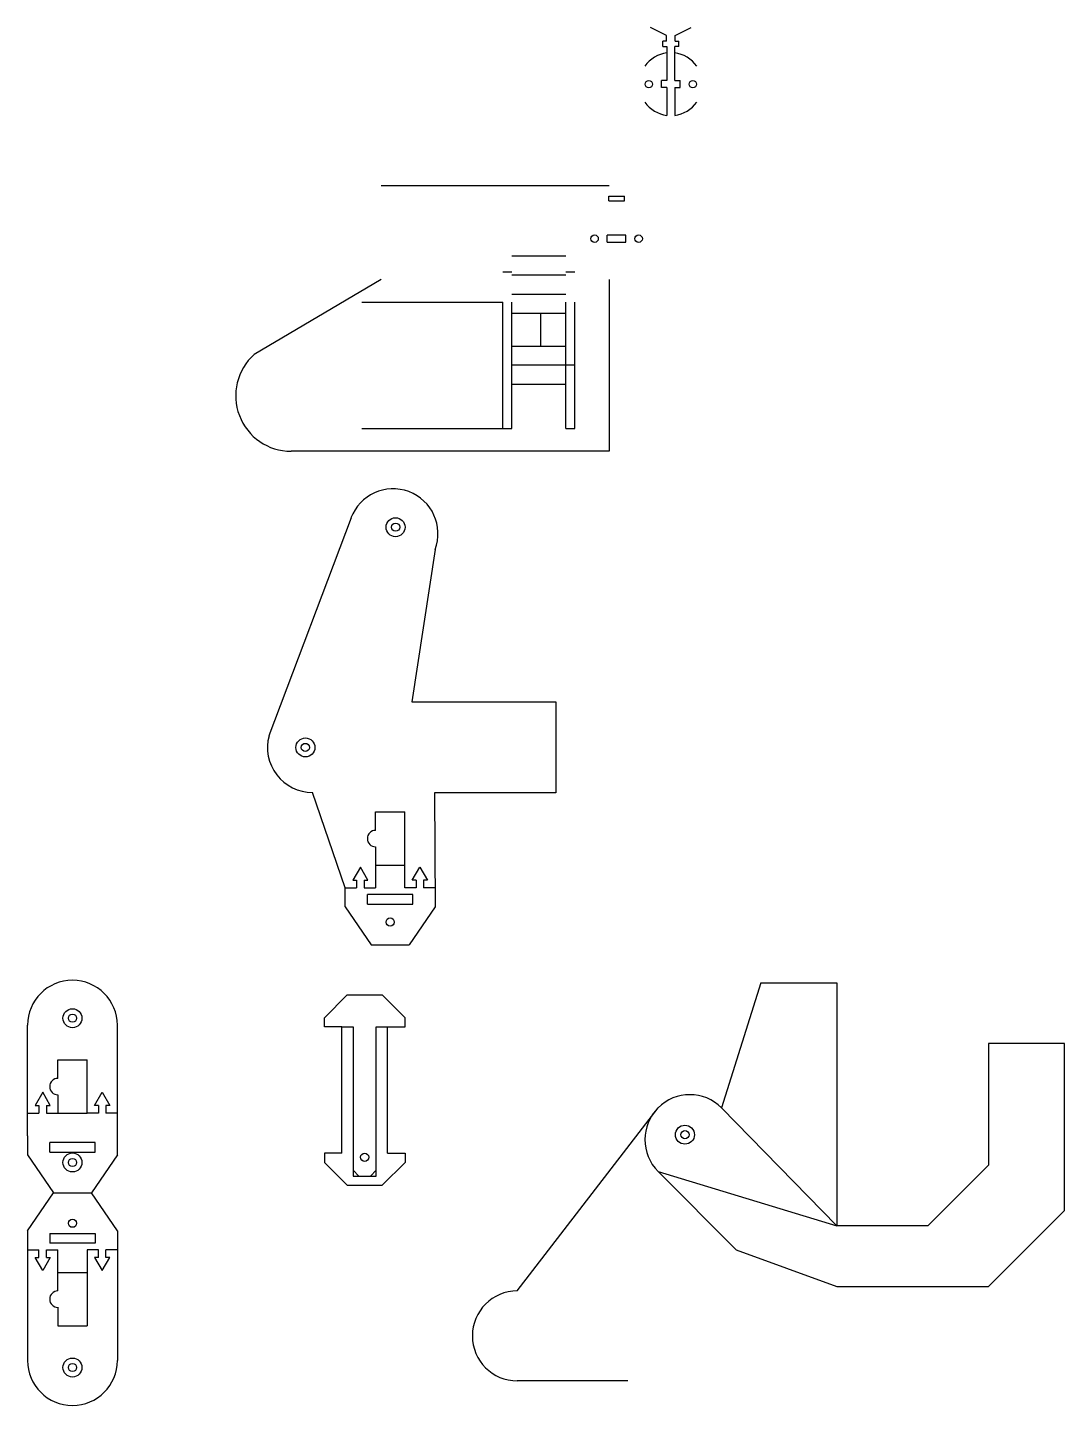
# Model space of a CAD drawing. Header units: inches. Extents: x 0.3 to 14, y -2.6 to 15.6.
import ezdxf

# ---------------------------------------------------------------- set-up
doc = ezdxf.new("R2010")
doc.units = ezdxf.units.IN
doc.header["$MEASUREMENT"] = 0
doc.layers.get('0').update_dxf_attribs({"lineweight": 25, "true_color": 0xffffff})

msp = doc.modelspace()

# ---------------------------------------------------------------- linework, layer by layer
for p, q in [((8.758, 15.474), (8.546, 15.58)), ((8.758, 15.403), (8.758, 15.474)), ((8.87, 15.474), (9.082, 15.58)), ((8.87, 15.403), (8.87, 15.474)), ((8.71, 15.331), (8.71, 15.403)), ((8.758, 15.403), (8.71, 15.403)), ((8.71, 15.331), (8.763, 15.331)), ((8.918, 15.331), (8.865, 15.331)), ((8.87, 15.403), (8.918, 15.403)), ((8.918, 15.331), (8.918, 15.403)), ((5, 13.5), (8, 13.5)), ((7.43, 12.569), (6.72, 12.569)), ((6.6, 12.364), (6.72, 12.364)), ((7.43, 12.364), (7.55, 12.364)), ((5, 12.264), (3.326, 11.275)), ((7.43, 12.319), (6.72, 12.319)), ((8, 12.264), (8, 10)), ((6.72, 12.069), (7.43, 12.069)), ((4.745, 11.964), (6.6, 11.964)), ((6.6, 10.3), (6.6, 11.964)), ((6.72, 10.3), (6.72, 11.964)), ((6.72, 11.819), (7.43, 11.819)), ((7.1, 11.382), (7.1, 11.819)), ((7.43, 10.3), (7.43, 11.964)), ((7.55, 10.3), (7.55, 11.964)), ((7.432, 11.382), (6.722, 11.382)), ((7.55, 11.132), (6.72, 11.132)), ((6.722, 10.882), (7.432, 10.882)), ((4.745, 10.3), (6.6, 10.3)), ((6.6, 10.3), (6.72, 10.3)), ((7.43, 10.3), (7.55, 10.3)), ((8, 10), (3.812, 10)), ((4.601, 9.122), (3.52, 6.254)), ((5.71, 8.706), (5.4, 6.7)), ((5.4, 6.7), (7.3, 6.7)), ((7.3, 6.7), (7.3, 5.5)), ((4.524, 4.25), (4.092, 5.508)), ((7.3, 5.5), (5.7, 5.5)), ((5.7, 5.5), (5.708, 4)), ((4.924, 5.25), (5.308, 5.25)), ((4.924, 5.008), (4.924, 5.25)), ((5.308, 4.25), (5.308, 5.25)), ((4.924, 4.792), (4.924, 4.25)), ((4.924, 4.55), (5.308, 4.55)), ((4.724, 4.523), (4.624, 4.35)), ((4.824, 4.35), (4.724, 4.523)), ((5.408, 4.35), (5.508, 4.523)), ((5.508, 4.523), (5.608, 4.35)), ((4.524, 4.25), (4.674, 4.25)), ((4.524, 4), (4.524, 4.25)), ((4.624, 4.35), (4.674, 4.35)), ((4.674, 4.35), (4.674, 4.25)), ((4.774, 4.35), (4.824, 4.35)), ((4.774, 4.35), (4.774, 4.25)), ((4.774, 4.25), (4.924, 4.25)), ((5.458, 4.25), (5.308, 4.25)), ((5.458, 4.35), (5.408, 4.35)), ((5.458, 4.35), (5.458, 4.25)), ((5.608, 4.35), (5.558, 4.35)), ((5.558, 4.35), (5.558, 4.25)), ((5.708, 4.25), (5.558, 4.25)), ((4.524, 4), (4.866, 3.5)), ((4.816, 4.036), (4.816, 4.164)), ((5.416, 4.164), (4.816, 4.164)), ((4.816, 4.036), (5.416, 4.036)), ((5.708, 4), (5.366, 3.5)), ((5.416, 4.036), (5.416, 4.164)), ((4.866, 3.5), (5.366, 3.5)), ((10, 3), (9.484, 1.354)), ((10, 3), (11, 3)), ((11, 3), (11, -0.2)), ((4.25, 2.541), (4.55, 2.841)), ((4.55, 2.841), (5.013, 2.841)), ((5.313, 2.541), (5.013, 2.841)), ((4.25, 2.42), (4.25, 2.541)), ((5.313, 2.42), (5.313, 2.541)), ((0.339, 0.984), (0.339, 2.442)), ((1.523, 0.734), (1.523, 2.442)), ((4.481, 2.42), (4.25, 2.42)), ((4.481, 0.756), (4.481, 2.42)), ((4.481, 2.42), (4.631, 2.42)), ((4.631, 2.42), (4.631, 0.452)), ((4.931, 2.42), (5.081, 2.42)), ((4.931, 0.452), (4.931, 2.42)), ((5.081, 0.756), (5.081, 2.42)), ((5.081, 2.42), (5.313, 2.42)), ((14, 2.2), (13, 2.2)), ((13, 2.2), (13, 0.6)), ((14, 0), (14, 2.2)), ((6.792, -1.058), (8.646, 1.354)), ((9.484, 1.354), (11, -0.2)), ((0.339, 0.984), (0.339, 0.734)), ((0.339, 0.734), (0.681, 0.234)), ((1.523, 0.734), (1.181, 0.234)), ((4.481, 0.756), (4.25, 0.756)), ((4.25, 0.756), (4.25, 0.636)), ((5.081, 0.756), (5.313, 0.756)), ((5.313, 0.756), (5.313, 0.636)), ((4.25, 0.636), (4.55, 0.336)), ((5.313, 0.636), (5.013, 0.336)), ((13, 0.6), (12.2, -0.2)), ((4.706, 0.452), (4.631, 0.532)), ((4.631, 0.452), (4.931, 0.452)), ((4.781, 0.452), (4.931, 0.452)), ((4.856, 0.452), (4.931, 0.532)), ((9.677, -0.515), (8.646, 0.516)), ((8.646, 0.516), (11, -0.2)), ((0.339, -0.266), (0.681, 0.234)), ((0.681, 0.234), (1.181, 0.234)), ((0.681, 0.234), (1.181, 0.234)), ((1.523, -0.266), (1.181, 0.234)), ((4.55, 0.336), (5.013, 0.336)), ((13, -1), (14, 0)), ((0.339, -0.266), (0.339, -1.974)), ((1.523, -0.266), (1.523, -1.974)), ((12.2, -0.2), (11, -0.2)), ((9.677, -0.515), (11, -1)), ((11, -1), (13, -1)), ((8.25, -2.242), (6.792, -2.242))]:
    msp.add_line(p, q)
at = {"color": 3, "true_color": 0x00ff00}
for p, q in [((8.763, 15.331), (8.763, 14.881)), ((8.865, 14.881), (8.865, 15.331)), ((8.763, 15.214), (8.763, 15.214)), ((8.691, 14.789), (8.691, 14.881)), ((8.763, 14.881), (8.691, 14.881)), ((8.865, 14.881), (8.937, 14.881)), ((8.937, 14.789), (8.937, 14.881)), ((8.763, 14.789), (8.691, 14.789)), ((8.763, 14.789), (8.763, 14.423)), ((8.865, 14.789), (8.937, 14.789)), ((8.865, 14.789), (8.865, 14.423)), ((7.996, 13.297), (7.996, 13.358)), ((7.996, 13.358), (8.204, 13.358)), ((7.996, 13.297), (8.204, 13.297)), ((8.204, 13.297), (8.204, 13.358)), ((0.539, 1.558), (0.439, 1.384)), ((0.639, 1.384), (0.539, 1.558)), ((1.223, 1.384), (1.323, 1.558)), ((1.323, 1.558), (1.423, 1.384)), ((0.339, 1.284), (0.489, 1.284)), ((0.439, 1.384), (0.489, 1.384)), ((0.489, 1.384), (0.489, 1.284)), ((0.589, 1.384), (0.639, 1.384)), ((0.589, 1.384), (0.589, 1.284)), ((0.589, 1.284), (0.739, 1.284)), ((1.273, 1.284), (1.123, 1.284)), ((1.273, 1.384), (1.223, 1.384)), ((1.273, 1.384), (1.273, 1.284)), ((1.423, 1.384), (1.373, 1.384)), ((1.373, 1.384), (1.373, 1.284)), ((1.523, 1.284), (1.373, 1.284)), ((0.339, -0.516), (0.489, -0.516)), ((0.489, -0.616), (0.489, -0.516)), ((0.589, -0.516), (0.739, -0.516)), ((0.589, -0.616), (0.589, -0.516)), ((1.273, -0.516), (1.123, -0.516)), ((1.123, -0.516), (1.123, -1.516)), ((1.273, -0.616), (1.273, -0.516)), ((1.523, -0.516), (1.373, -0.516)), ((1.373, -0.616), (1.373, -0.516)), ((0.539, -0.789), (0.439, -0.616)), ((0.439, -0.616), (0.489, -0.616)), ((0.639, -0.616), (0.539, -0.789)), ((0.589, -0.616), (0.639, -0.616)), ((1.223, -0.616), (1.323, -0.789)), ((1.273, -0.616), (1.223, -0.616)), ((1.323, -0.789), (1.423, -0.616)), ((1.423, -0.616), (1.373, -0.616)), ((0.739, -1.516), (1.123, -1.516))]:
    msp.add_line(p, q, dxfattribs=at)
at = {"color": 6, "true_color": 0xff00ff}
for p, q in [((7.977, 12.754), (7.977, 12.846)), ((8.223, 12.846), (7.977, 12.846)), ((7.977, 12.754), (8.223, 12.754)), ((8.223, 12.754), (8.223, 12.846))]:
    msp.add_line(p, q, dxfattribs=at)
at = {"color": 1, "true_color": 0xff0000}
for p, q in [((0.739, 1.984), (1.123, 1.984)), ((0.739, 1.742), (0.739, 1.984)), ((1.123, 1.284), (1.123, 1.984)), ((0.739, 1.527), (0.739, 1.284)), ((0.739, 1.284), (1.123, 1.284)), ((0.631, 0.77), (0.631, 0.898)), ((1.231, 0.898), (0.631, 0.898)), ((0.631, 0.77), (1.231, 0.77)), ((1.231, 0.77), (1.231, 0.898)), ((0.631, -0.302), (0.631, -0.43)), ((0.631, -0.302), (1.231, -0.302)), ((1.231, -0.302), (1.231, -0.43)), ((1.231, -0.43), (0.631, -0.43)), ((0.739, -1.058), (0.739, -0.516)), ((0.739, -0.816), (1.123, -0.816)), ((0.739, -1.273), (0.739, -1.516))]:
    msp.add_line(p, q, dxfattribs=at)
at = {"color": 6, "true_color": 0xff00ff}
for centre in [(8.524, 14.835), (9.104, 14.835), (7.81, 12.8), (8.39, 12.8)]:
    msp.add_circle(centre, 0.0491, dxfattribs=at)
for centre, radius in [((5.188, 9), 0.125), ((5.188, 9), 0.0539), ((4, 6.1), 0.125), ((4, 6.1), 0.0539), ((5.116, 3.8), 0.0539), ((9, 1), 0.125), ((9, 1), 0.0539)]:
    msp.add_circle(centre, radius)
at = {"color": 3, "true_color": 0x00ff00}
for centre in [(0.931, 2.534), (0.931, 0.634), (0.931, -2.066)]:
    msp.add_circle(centre, 0.125, dxfattribs=at)
at = {"color": 1, "true_color": 0xff0000}
for centre in [(0.931, 2.534), (4.781, 0.703), (0.931, 0.634), (0.931, -0.166), (0.931, -2.066)]:
    msp.add_circle(centre, 0.0539, dxfattribs=at)
at = {"color": 3, "true_color": 0x00ff00}
for start, end in [(97.066, 145.2661), (34.7339, 82.934), (214.7339, 262.934), (277.066, 325.2661)]:
    msp.add_arc((8.814, 14.835), 0.415, start, end, dxfattribs=at)
for centre, radius, start, end in [((3.812, 10.73), 0.73, 131.7705, 270), ((5.155, 8.914), 0.592, 339.444, 159.444), ((4.092, 6.1), 0.592, 164.8898, 270), ((4.924, 4.9), 0.108, 90, 270), ((0.931, 2.442), 0.592, 0, 180), ((9.065, 0.935), 0.592, 45, 225), ((6.792, -1.65), 0.592, 90, 270), ((0.931, -1.974), 0.592, 180, 0)]:
    msp.add_arc(centre, radius, start, end)
at = {"color": 1, "true_color": 0xff0000}
for centre in [(0.739, 1.634), (0.739, -1.166)]:
    msp.add_arc(centre, 0.108, 90, 270, dxfattribs=at)

doc.saveas('drawing.dxf')
